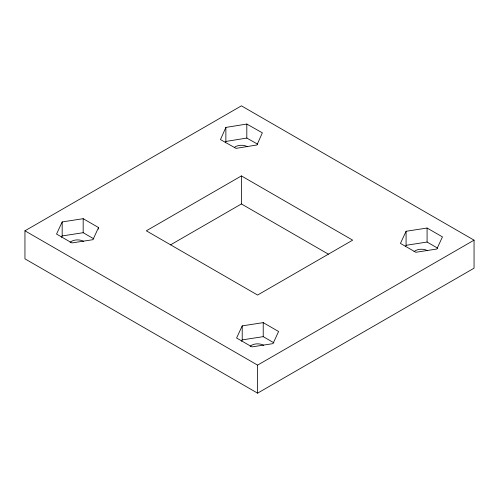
<?xml version="1.0" encoding="UTF-8"?>
<svg xmlns="http://www.w3.org/2000/svg" width="499" height="499" viewBox="0 0 499 499"><rect width="100%" height="100%" fill="white"/><g stroke="black" fill="none" stroke-linecap="round" stroke-linejoin="round"><path stroke-width="0.75" d="M225.872 127.426L220.464 139.583L236.002 148.365L256.941 144.991L262.349 132.834L246.812 124.051L225.872 127.426L225.872 141.442L225.274 142.795M62.175 221.936L56.543 234.062L71.918 242.938L92.92 239.688L98.553 227.563L83.177 218.687L62.175 221.936L62.175 235.952L61.545 237.299M242.215 325.884L236.588 338.01L251.964 346.886L272.965 343.636L278.592 331.511L263.223 322.635L242.215 325.884L242.215 339.9L241.591 341.247M406.08 231.28L400.447 243.406L415.823 252.282L436.825 249.032L442.457 236.906L427.082 228.031L406.08 231.28L406.08 245.296L405.45 246.643M24.95 230.812L241.41 105.844L474.05 240.156L474.05 268.188L257.59 393.156L24.95 258.844L24.95 230.812L257.59 365.125L474.05 240.156M241.41 175.916L146.326 230.812L257.59 295.052L352.674 240.156L241.41 175.916L241.41 203.948L328.398 254.172M170.602 244.828L241.41 203.948M225.872 141.442L246.812 138.067L257.621 144.174M62.175 235.952L83.177 232.702L93.868 238.878M406.08 245.296L427.082 242.046L437.773 248.221M242.215 339.9L263.223 336.65L273.914 342.825M427.082 228.031L427.082 242.046M263.223 322.635L263.223 336.65M257.59 365.125L257.59 393.156M246.812 124.051L246.812 138.067M98.553 227.563L98.553 229.122M83.177 218.687L83.177 232.702M234.374 147.38A8.583 4.953 0 0 1 247.479 146.718M70.116 242.352A8.583 4.953 0 0 1 83.614 241.323M250.161 346.3A8.583 4.953 0 0 1 263.659 345.271M414.02 251.696A8.583 4.953 0 0 1 427.524 250.666"/></g></svg>
